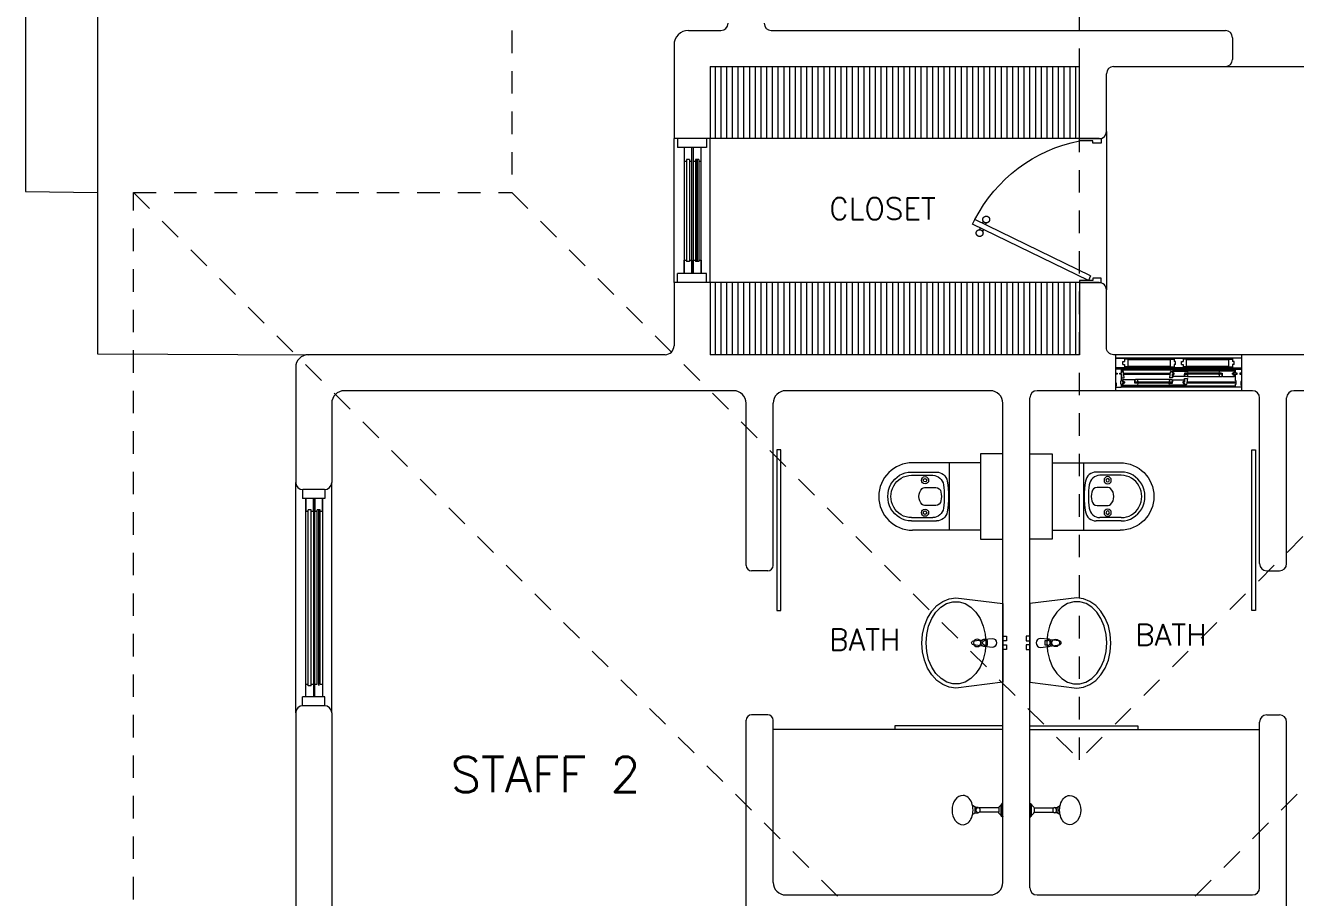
# Model space of a CAD drawing. Header units: metres. Extents: x -232 to 581, y 30 to 789.
# Drawn here: x 89.47 to 96.52, y 730.07 to 734.92 of the extents above; entities that cross this region are included whole.
import ezdxf

# ---------------------------------------------------------------- set-up
doc = ezdxf.new("R2010")
doc.units = ezdxf.units.M
doc.linetypes.add('CONTINU', pattern=[0])
doc.linetypes.add('HIDDEN2', pattern=[0.1875, 0.125, -0.0625])
for name, color, linetype, lineweight in [('A-DOOR', 35, 'Continuous', 5), ('A-WALL', 250, 'Continuous', 20), ('baños', 140, 'Continuous', 0), ('closets', 253, 'Continuous', 0), ('cristales', 131, 'Continuous', 0), ('piscina', 131, 'Continuous', 0), ('textos', 7, 'Continuous', 0)]:
    doc.layers.add(name, color=color, linetype=linetype, lineweight=lineweight)
doc.layers.add('PISO', color=7, linetype='Continuous', lineweight=5, true_color=0xe6e6e6)
doc.layers.add('Techos 1', color=7, linetype='HIDDEN2', lineweight=9, true_color=0x42391a)
doc.styles.get("Standard").update_dxf_attribs({"font": 'arial.ttf'})

# ---------------------------------------------------------------- blocks, each defined once
blk = doc.blocks.new('Fenton Bead')
at = {"color": 7}
blk.add_lwpolyline([(2.1, 12.5, -0.341999), (0.2, 11), (0, 10.7), (0, 1), (1, 0), (18, 0), (18, 0.5), (14.7, 12.9, 0.339454), (13.2, 14), (4.1, 14, 0.341999)], format="xyb", close=True, dxfattribs=at)
blk = doc.blocks.new('A$C6ca19f56')
at = {"layer": 'A-DOOR', "color": 7}
for p, q in [((0.7, 0.2), (0, 0.2)), ((0.0325, 0.12), (0, 0.12)), ((0, 0.12), (0, 0.097)), ((0.7, 0.12), (0, 0.12)), ((0, 0.097), (0.01, 0.097)), ((0.01, 0.091), (0, 0.091)), ((0, 0.091), (0, 0.0445)), ((0.01, 0.097), (0.01, 0.091)), ((0.024, 0.091), (0.024, 0.097)), ((0.024, 0.097), (0.034, 0.097)), ((0.034, 0.091), (0.024, 0.091)), ((0.034, 0.097), (0.0305, 0.097)), ((0.0305, 0.097), (0.0305, 0.091)), ((0.0305, 0.091), (0.034, 0.091)), ((0.034, 0.1185), (0.0325, 0.12)), ((0.034, 0.097), (0.034, 0.1185)), ((0.034, 0.1185), (0.034, 0.097)), ((0.0417, 0.1075), (0.034, 0.1075)), ((0.034, 0.0555), (0.034, 0.091)), ((0.034, 0.091), (0.034, 0.0715)), ((0.034, 0.0715), (0.049, 0.0715)), ((0.049, 0.0715), (0.0447, 0.1047)), ((0.301, 0.0715), (0.3053, 0.1047)), ((0.316, 0.0715), (0.301, 0.0715)), ((0.3083, 0.1075), (0.316, 0.1075)), ((0.316, 0.1075), (0.3175, 0.109)), ((0.316, 0.102), (0.316, 0.1075)), ((0.322, 0.102), (0.316, 0.102)), ((0.316, 0.097), (0.316, 0.0993)), ((0.316, 0.0993), (0.322, 0.0993)), ((0.326, 0.097), (0.316, 0.097)), ((0.316, 0.089), (0.316, 0.091)), ((0.316, 0.091), (0.326, 0.091)), ((0.322, 0.089), (0.316, 0.089)), ((0.316, 0.0805), (0.316, 0.0863)), ((0.316, 0.0863), (0.322, 0.0863)), ((0.3175, 0.079), (0.316, 0.0805)), ((0.316, 0.0805), (0.316, 0.0715)), ((0.3175, 0.109), (0.3981, 0.109)), ((0.3825, 0.079), (0.3175, 0.079)), ((0.322, 0.0993), (0.322, 0.102)), ((0.322, 0.0863), (0.322, 0.089)), ((0.326, 0.091), (0.326, 0.097)), ((0.384, 0.0805), (0.3825, 0.079)), ((0.4015, 0.098), (0.384, 0.098)), ((0.384, 0.098), (0.384, 0.0805)), ((0.384, 0.095), (0.389, 0.095)), ((0.384, 0.095), (0.389, 0.095)), ((0.389, 0.097), (0.395, 0.093)), ((0.389, 0.093), (0.395, 0.097)), ((0.3972, 0.078), (0.5788, 0.078)), ((0.3981, 0.109), (0.4, 0.1075)), ((0.5779, 0.109), (0.3981, 0.109)), ((0.4, 0.1075), (0.402, 0.0995)), ((0.402, 0.0985), (0.4015, 0.098)), ((0.402, 0.0995), (0.402, 0.0985)), ((0.576, 0.1075), (0.574, 0.0995)), ((0.574, 0.0995), (0.574, 0.0985)), ((0.574, 0.0985), (0.5745, 0.098)), ((0.5745, 0.098), (0.592, 0.098)), ((0.5779, 0.109), (0.576, 0.1075)), ((0.6585, 0.109), (0.5779, 0.109)), ((0.587, 0.097), (0.581, 0.093)), ((0.587, 0.093), (0.581, 0.097)), ((0.592, 0.095), (0.587, 0.095)), ((0.592, 0.095), (0.587, 0.095)), ((0.592, 0.098), (0.592, 0.0805)), ((0.592, 0.0805), (0.5935, 0.079)), ((0.5935, 0.079), (0.6585, 0.079)), ((0.65, 0.091), (0.65, 0.097)), ((0.65, 0.097), (0.66, 0.097)), ((0.66, 0.091), (0.65, 0.091)), ((0.654, 0.0993), (0.654, 0.102)), ((0.654, 0.102), (0.66, 0.102)), ((0.66, 0.0993), (0.654, 0.0993)), ((0.654, 0.0863), (0.654, 0.089)), ((0.654, 0.089), (0.66, 0.089)), ((0.66, 0.0863), (0.654, 0.0863)), ((0.66, 0.1075), (0.6585, 0.109)), ((0.6585, 0.079), (0.66, 0.0805)), ((0.66, 0.102), (0.66, 0.1075)), ((0.66, 0.097), (0.66, 0.0993)), ((0.66, 0.089), (0.66, 0.091)), ((0.66, 0.0805), (0.66, 0.0863)), ((0.666, 0.1185), (0.6675, 0.12)), ((0.666, 0.097), (0.666, 0.1185)), ((0.676, 0.097), (0.666, 0.097)), ((0.666, 0.0555), (0.666, 0.091)), ((0.666, 0.091), (0.676, 0.091)), ((0.6675, 0.12), (0.7, 0.12)), ((0.676, 0.091), (0.676, 0.097)), ((0.7, 0.097), (0.69, 0.097)), ((0.69, 0.097), (0.69, 0.091)), ((0.69, 0.091), (0.7, 0.091)), ((0.7, 0.12), (0.7, 0.097)), ((0.7, 0.091), (0.7, 0.0505)), ((0, 0.0445), (0.004, 0.0445)), ((0.004, 0.0255), (0, 0.0255)), ((0, 0.0255), (0, 0.0215)), ((0, 0.0215), (0.0015, 0.02)), ((0.7, 0), (0, 0)), ((0.0015, 0.02), (0.0325, 0.02)), ((0.004, 0.0445), (0.004, 0.0255)), ((0.03, 0.0365), (0.03, 0.0555)), ((0.03, 0.0555), (0.034, 0.0555)), ((0.034, 0.0365), (0.03, 0.0365)), ((0.0325, 0.02), (0.034, 0.0215)), ((0.6675, 0.02), (0.0325, 0.02)), ((0.034, 0.0215), (0.034, 0.0365)), ((0.0415, 0.061), (0.04, 0.0595)), ((0.04, 0.0595), (0.04, 0.0537)), ((0.04, 0.0537), (0.046, 0.0537)), ((0.046, 0.051), (0.04, 0.051)), ((0.04, 0.051), (0.04, 0.049)), ((0.04, 0.049), (0.05, 0.049)), ((0.05, 0.043), (0.04, 0.043)), ((0.04, 0.043), (0.04, 0.0407)), ((0.04, 0.0407), (0.046, 0.0407)), ((0.046, 0.038), (0.04, 0.038)), ((0.04, 0.038), (0.04, 0.0325)), ((0.04, 0.0325), (0.0415, 0.031)), ((0.1065, 0.061), (0.0415, 0.061)), ((0.0415, 0.031), (0.1221, 0.031)), ((0.046, 0.0537), (0.046, 0.051)), ((0.046, 0.0407), (0.046, 0.038)), ((0.05, 0.049), (0.05, 0.043)), ((0.108, 0.0595), (0.1065, 0.061)), ((0.108, 0.042), (0.108, 0.0595)), ((0.108, 0.045), (0.113, 0.045)), ((0.108, 0.045), (0.113, 0.045)), ((0.1255, 0.042), (0.108, 0.042)), ((0.113, 0.043), (0.119, 0.047)), ((0.113, 0.047), (0.119, 0.043)), ((0.3028, 0.062), (0.1212, 0.062)), ((0.1221, 0.031), (0.124, 0.0325)), ((0.1221, 0.031), (0.3019, 0.031)), ((0.124, 0.0325), (0.126, 0.0405)), ((0.126, 0.0415), (0.1255, 0.042)), ((0.126, 0.0405), (0.126, 0.0415)), ((0.298, 0.0415), (0.2985, 0.042)), ((0.298, 0.0405), (0.298, 0.0415)), ((0.3, 0.0325), (0.298, 0.0405)), ((0.2985, 0.042), (0.316, 0.042)), ((0.3019, 0.031), (0.3, 0.0325)), ((0.3825, 0.031), (0.3019, 0.031)), ((0.311, 0.043), (0.305, 0.047)), ((0.311, 0.047), (0.305, 0.043)), ((0.316, 0.045), (0.311, 0.045)), ((0.316, 0.045), (0.311, 0.045)), ((0.316, 0.0595), (0.3175, 0.061)), ((0.316, 0.042), (0.316, 0.0595)), ((0.3175, 0.061), (0.3825, 0.061)), ((0.384, 0.049), (0.374, 0.049)), ((0.374, 0.049), (0.374, 0.043)), ((0.374, 0.043), (0.384, 0.043)), ((0.384, 0.0537), (0.378, 0.0537)), ((0.378, 0.0537), (0.378, 0.051)), ((0.378, 0.051), (0.384, 0.051)), ((0.384, 0.0407), (0.378, 0.0407)), ((0.378, 0.0407), (0.378, 0.038)), ((0.378, 0.038), (0.384, 0.038)), ((0.3825, 0.061), (0.384, 0.0595)), ((0.384, 0.0325), (0.3825, 0.031)), ((0.384, 0.0595), (0.384, 0.0685)), ((0.384, 0.0685), (0.399, 0.0685)), ((0.384, 0.0595), (0.384, 0.0537)), ((0.384, 0.051), (0.384, 0.049)), ((0.384, 0.043), (0.384, 0.0407)), ((0.384, 0.038), (0.384, 0.0325)), ((0.3917, 0.0325), (0.384, 0.0325)), ((0.399, 0.0685), (0.3947, 0.0353)), ((0.67, 0.0555), (0.666, 0.0555)), ((0.666, 0.0215), (0.666, 0.0365)), ((0.666, 0.0365), (0.67, 0.0365)), ((0.6675, 0.02), (0.666, 0.0215)), ((0.6985, 0.02), (0.6675, 0.02)), ((0.67, 0.0365), (0.67, 0.0555)), ((0.7, 0.0505), (0.696, 0.0505)), ((0.696, 0.0505), (0.696, 0.0315)), ((0.696, 0.0315), (0.7, 0.0315)), ((0.7, 0.0215), (0.6985, 0.02)), ((0.7, 0.0315), (0.7, 0.0215))]:
    blk.add_line(p, q, dxfattribs=at)
at = {"layer": 'A-DOOR', "extrusion": (0, 0, -1)}
for p, q in [((0.7, 0.18), (0, 0.18)), ((0.0413, 0.1622), (0.05, 0.1622)), ((0.0413, 0.1448), (0.0413, 0.1622)), ((0.0413, 0.1448), (0.05, 0.1448)), ((0.3337, 0.1622), (0.325, 0.1622)), ((0.3337, 0.1448), (0.325, 0.1448)), ((0.3337, 0.1448), (0.3337, 0.1622)), ((0.3663, 0.1622), (0.375, 0.1622)), ((0.3663, 0.1448), (0.3663, 0.1622)), ((0.3663, 0.1448), (0.375, 0.1448)), ((0.6587, 0.1622), (0.65, 0.1622)), ((0.6587, 0.1448), (0.65, 0.1448)), ((0.6587, 0.1448), (0.6587, 0.1622)), ((0, 0.127), (0.7, 0.127))]:
    blk.add_line(p, q, dxfattribs=at)
at = {"layer": 'A-DOOR'}
for p, q in [((0.07, 0.175), (0.05, 0.175)), ((0.07, 0.132), (0.07, 0.175)), ((0.305, 0.1711), (0.07, 0.1711)), ((0.07, 0.1359), (0.07, 0.1711)), ((0.305, 0.132), (0.305, 0.175)), ((0.305, 0.175), (0.325, 0.175)), ((0.305, 0.1359), (0.305, 0.1711)), ((0.395, 0.175), (0.375, 0.175)), ((0.395, 0.132), (0.395, 0.175)), ((0.63, 0.1711), (0.395, 0.1711)), ((0.395, 0.1359), (0.395, 0.1711)), ((0.63, 0.132), (0.63, 0.175)), ((0.63, 0.175), (0.65, 0.175)), ((0.63, 0.1359), (0.63, 0.1711)), ((0.07, 0.132), (0.05, 0.132)), ((0.07, 0.1359), (0.305, 0.1359)), ((0.305, 0.132), (0.325, 0.132)), ((0.395, 0.132), (0.375, 0.132)), ((0.395, 0.1359), (0.63, 0.1359)), ((0.63, 0.132), (0.65, 0.132))]:
    blk.add_line(p, q, dxfattribs=at)
at = {"layer": 'A-DOOR', "color": 9, "true_color": 0xc7c8ca}
for p, q in [((0.325, 0.175), (0.07, 0.175)), ((0.63, 0.175), (0.375, 0.175)), ((0.07, 0.132), (0.325, 0.132)), ((0.375, 0.132), (0.63, 0.132))]:
    blk.add_line(p, q, dxfattribs=at)
at = {"layer": 'A-DOOR', "color": 8}
for p, q in [((0.666, 0.114), (0.034, 0.114)), ((0.0457, 0.097), (0.3043, 0.097)), ((0.0465, 0.091), (0.3035, 0.091)), ((0.666, 0.026), (0.034, 0.026)), ((0.3957, 0.043), (0.67, 0.043)), ((0.3965, 0.049), (0.67, 0.049))]:
    blk.add_line(p, q, dxfattribs=at)
at = {"layer": 'A-DOOR', "extrusion": (0, 0, -1)}
for points in [[(0, 0.18), (-0.05, 0.18), (-0.05, 0.1622)], [(-0.05, 0.1448), (-0.05, 0.127), (0, 0.127)], [(-0.325, 0.18), (-0.375, 0.18), (-0.375, 0.1622)], [(-0.375, 0.18), (-0.325, 0.18), (-0.325, 0.1622)], [(-0.375, 0.1448), (-0.375, 0.127), (-0.325, 0.127)], [(-0.325, 0.1448), (-0.325, 0.127), (-0.375, 0.127)], [(-0.7, 0.18), (-0.65, 0.18), (-0.65, 0.1622)], [(-0.65, 0.1448), (-0.65, 0.127), (-0.7, 0.127)]]:
    blk.add_lwpolyline(points, dxfattribs=at)
at = {"layer": 'A-DOOR', "color": 7}
for points in [[(0.384, 0.095), (0.389, 0.095), (0.389, 0.095), (0.384, 0.095)], [(0.587, 0.093), (0.389, 0.093), (0.389, 0.097), (0.587, 0.097)], [(0.587, 0.097), (0.389, 0.097), (0.389, 0.093), (0.587, 0.093)], [(0.389, 0.097), (0.395, 0.097), (0.395, 0.093), (0.389, 0.093)], [(0.4015, 0.098), (0.3895, 0.098), (0.3895, 0.097), (0.4015, 0.097)], [(0.4015, 0.093), (0.3895, 0.093), (0.3895, 0.092), (0.4015, 0.092)], [(0.395, 0.097), (0.4, 0.097), (0.4, 0.093), (0.395, 0.093)], [(0.5745, 0.098), (0.5865, 0.098), (0.5865, 0.097), (0.5745, 0.097)], [(0.5745, 0.093), (0.5865, 0.093), (0.5865, 0.092), (0.5745, 0.092)], [(0.581, 0.097), (0.576, 0.097), (0.576, 0.093), (0.581, 0.093)], [(0.587, 0.097), (0.581, 0.097), (0.581, 0.093), (0.587, 0.093)], [(0.592, 0.095), (0.587, 0.095), (0.587, 0.095), (0.592, 0.095)], [(0.108, 0.045), (0.113, 0.045), (0.113, 0.045), (0.108, 0.045)], [(0.113, 0.043), (0.119, 0.043), (0.119, 0.047), (0.113, 0.047)], [(0.113, 0.047), (0.311, 0.047), (0.311, 0.043), (0.113, 0.043)], [(0.113, 0.043), (0.311, 0.043), (0.311, 0.047), (0.113, 0.047)], [(0.1255, 0.047), (0.1135, 0.047), (0.1135, 0.048), (0.1255, 0.048)], [(0.1255, 0.042), (0.1135, 0.042), (0.1135, 0.043), (0.1255, 0.043)], [(0.119, 0.043), (0.124, 0.043), (0.124, 0.047), (0.119, 0.047)], [(0.2985, 0.047), (0.3105, 0.047), (0.3105, 0.048), (0.2985, 0.048)], [(0.2985, 0.042), (0.3105, 0.042), (0.3105, 0.043), (0.2985, 0.043)], [(0.305, 0.043), (0.3, 0.043), (0.3, 0.047), (0.305, 0.047)], [(0.311, 0.043), (0.305, 0.043), (0.305, 0.047), (0.311, 0.047)], [(0.316, 0.045), (0.311, 0.045), (0.311, 0.045), (0.316, 0.045)]]:
    blk.add_lwpolyline(points, close=True, dxfattribs=at)
for centre, start, end in [((0.0417, 0.1045), 4.28912, 90.00148), ((0.3083, 0.1045), 89.99852, 175.71088), ((0.3917, 0.0355), 269.99852, 355.71088)]:
    blk.add_arc(centre, 0.003, start, end, dxfattribs=at)
at = {"layer": 'cristales', "const_width": 0.004}
for points in [[(0.576, 0.095), (0.4, 0.095)], [(0.124, 0.045), (0.3, 0.045)]]:
    blk.add_lwpolyline(points, dxfattribs=at)
at = {"layer": 'A-DOOR', "color": 7, "yscale": 0.001000000023175567, "zscale": 0.001000000023175567, "rotation": 180}
for p, xscale in [((0.384, 0.092), -0.001000000023175567), ((0.592, 0.092), 0.001000000023175567)]:
    blk.add_blockref('Fenton Bead', p, dxfattribs=dict(at, xscale=xscale))
at = {"layer": 'A-DOOR', "color": 7, "yscale": 0.001000000023175567, "zscale": 0.001000000023175567}
for p, xscale in [((0.108, 0.048), 0.001000000023175567), ((0.316, 0.048), -0.001000000023175567)]:
    blk.add_blockref('Fenton Bead', p, dxfattribs=dict(at, xscale=xscale))
blk = doc.blocks.new('A$C95be60c7')
at = {"layer": 'A-DOOR'}
for p, q in [((0.4752, 0.7426), (0.4497, 0.7302)), ((0.762, 0.0876), (0.4497, 0.7302)), ((0.7875, 0.1), (0.4752, 0.7426)), ((0.4958, 0.7003), (0.506, 0.7052)), ((0.4703, 0.6879), (0.4601, 0.6829)), ((0.4785, 0.671), (0.4683, 0.666)), ((0.504, 0.6833), (0.5143, 0.6883)), ((0.762, 0.0876), (0.7875, 0.1))]:
    blk.add_line(p, q, dxfattribs=at)
for points in [[(0, 0.03), (0.025, 0.03), (0.025, 0.075), (0.0125, 0.075), (0.0125, 0.15), (0, 0.15), (0, 0.03)], [(0.8, 0.03), (0.775, 0.03), (0.775, 0.075), (0.7875, 0.075), (0.7875, 0.15), (0.8, 0.15), (0.8, 0.03)]]:
    blk.add_lwpolyline(points, dxfattribs=at)
blk.add_arc((0.8309, -0.0119), 0.8343, 117.18736, 168.8099, dxfattribs=at)
for points in [[(0.506, 0.7039), (0.506, 0.709), (0.511, 0.7177), (0.5198, 0.7227), (0.5298, 0.7227), (0.5386, 0.7177), (0.5436, 0.7089), (0.5436, 0.6989), (0.5386, 0.6901), (0.5298, 0.6851), (0.5197, 0.6851), (0.511, 0.6901), (0.506, 0.6989), (0.506, 0.7039)], [(0.4307, 0.6673), (0.4307, 0.6724), (0.4358, 0.6811), (0.4445, 0.6861), (0.4546, 0.6861), (0.4633, 0.6811), (0.4684, 0.6724), (0.4683, 0.6623), (0.4633, 0.6535), (0.4546, 0.6485), (0.4445, 0.6485), (0.4357, 0.6536), (0.4307, 0.6623), (0.4307, 0.6673)]]:
    blk.add_open_spline(points, degree=2, dxfattribs=at)
blk = doc.blocks.new('A$C013342c3')
at = {"layer": 'baños', "linetype": 'Continuous'}
for p, q in [((0.1327, 0.0959, -0.0887), (0.1145, 0.106, -0.1376)), ((0.1447, 0.0959, -0.0497), (0.127, 0.0959, -0.0497)), ((0.127, 0.0959, -0.0497), (0.127, 0.0667, -0.0497)), ((0.2591, 0.0932, -0.0114), (0.1506, 0.0931, -0.0549)), ((0.2592, 0.0984, -1.0732), (0.2591, 0.0932, -0.0114)), ((0.2591, 0.0932, -0.0114), (0.2591, 0.0693, -0.0113)), ((0.2731, 0.1112), (0.2592, 0.0984, -1.0732)), ((0.2775, 0.1152), (0.2731, 0.1152)), ((0.2731, 0.1152), (0.2731, 0.1112)), ((0.2731, 0.0513), (0.2731, 0.1112)), ((0.2821, 0.1176), (0.2775, 0.1176)), ((0.2775, 0.1176), (0.2775, 0.1152)), ((0.2775, 0.1152), (0.2775, 0.0473)), ((0.2821, 0.1163), (0.2821, 0.1176)), ((0.2821, 0.0462), (0.2821, 0.1163)), ((0.1305, 0.0667, -0.0849), (0.1145, 0.0578, -0.1376)), ((0.127, 0.0667, -0.0497), (0.1446, 0.0667, -0.0497)), ((0.2591, 0.0693, -0.0114), (0.1506, 0.0694, -0.0549)), ((0.2592, 0.0642, -1.0732), (0.2591, 0.0693, -0.0114)), ((0.2731, 0.0513), (0.2592, 0.0642, -1.0732)), ((0.2731, 0.0473), (0.2731, 0.0513)), ((0.2775, 0.0473), (0.2731, 0.0473)), ((0.2775, 0.0449), (0.2775, 0.0473)), ((0.2821, 0.0449), (0.2775, 0.0449)), ((0.2821, 0.0462), (0.2821, 0.0449))]:
    blk.add_line(p, q, dxfattribs=at)
for ratio, start_param, end_param in [(0.757088, 3.141593, 6.283185), (0.681889, 0, 3.141593)]:
    blk.add_ellipse((0.0615, 0.0812, -0.1376), major_axis=(-0.0002, -0.0812), ratio=ratio, start_param=start_param, end_param=end_param, dxfattribs=at)
blk.add_ellipse((0.1447, 0.0813, -0.0497), major_axis=(0, -0.0146), ratio=0.718224, dxfattribs=at)
blk = doc.blocks.new('A$Cbbaa2d29')
at = {"layer": 'baños'}
for p, q in [((0.0499, 0.1234), (0.0499, 0.5009)), ((0.1017, 0.5075), (0.1017, 0.3676)), ((0.1199, 0.5075), (0.1199, 0.3887)), ((0.3549, 0.5075), (0.3549, 0.3887)), ((0.373, 0.5075), (0.373, 0.3676)), ((0.4249, 0.1234), (0.4249, 0.5009)), ((0.1881, 0.3727), (0.1881, 0.434)), ((0.2866, 0.434), (0.2866, 0.3727)), ((0.4249, 0.2984), (0.0499, 0.2984))]:
    blk.add_line(p, q, dxfattribs=at)
blk.add_lwpolyline([(0, 0.1234), (0, 0), (0.4747, 0), (0.4747, 0.1234)], close=True, dxfattribs=at)
for centre, radius in [((0.1474, 0.4318), 0.0201), ((0.1474, 0.4318), 0.00947), ((0.3274, 0.4318), 0.0201), ((0.3274, 0.4318), 0.00947)]:
    blk.add_circle(centre, radius, dxfattribs=at)
blk.add_arc((0.2374, 0.5009), 0.1875, 0, 180, dxfattribs=at)
at = {"layer": 'baños', "extrusion": (0, 0, -1)}
for centre, major_axis, ratio, start_param, end_param in [((0.2374, 0.5075), (-0.1356, 0), 0.964958, 0, 3.141593), ((0.2374, 0.5075), (-0.1175, 0), 0.964958, 0, 3.141593), ((0.2084, 0.434), (-0.0203, 0), 0.98668, 0, 0.757183), ((0.2374, 0.407), (0.0601, 0), 0.98668, 3.898776, 5.526002), ((0.2663, 0.434), (0.0203, 0), 0.98668, -0.757183, 0), ((0.1639, 0.3676), (0.0622, 0), 0.964958, 1.761771, 3.141593), ((0.182, 0.3887), (0.0622, 0), 0.964958, 1.721071, 3.141593), ((0.2185, 0.3727), (0.0304, 0), 0.98668, 1.75053, 3.141593), ((0.2562, 0.3727), (0.0304, 0), 0.98668, 0, 1.391062), ((0.2927, 0.3887), (-0.0622, 0), 0.964958, 3.141593, 4.562115), ((0.3108, 0.3676), (0.0622, 0), 0.964958, 0, 1.379822), ((0.2374, 0.7342), (0.4491, 0), 0.964958, 1.379822, 1.761771), ((0.2374, 0.7413), (-0.4317, 0), 0.964958, 4.562115, 4.862663), ((0.2374, 0.4749), (0.1357, 0), 0.98668, 1.391062, 1.75053)]:
    blk.add_ellipse(centre, major_axis=major_axis, ratio=ratio, start_param=start_param, end_param=end_param, dxfattribs=at)
blk = doc.blocks.new('Basin 22')
at = {"layer": 'baños'}
for p, q in [((-218.5, 0), (-250.6, -260.4)), ((218.5, 0), (-218.5, 0)), ((-10.5, 20), (-37.5, 20)), ((-37.5, 20), (-37.5, 0)), ((-37.5, 0), (-10.5, 0)), ((-10.5, 0), (-10.5, 20)), ((37.5, 20), (10.5, 20)), ((10.5, 20), (10.5, 0)), ((10.5, 0), (37.5, 0)), ((37.5, 0), (37.5, 20)), ((250, -260.4), (218.5, 0)), ((-218.4, -0.4), (-218.5, -0.4)), ((-218.4, -0.4), (-218.5, -0.4)), ((-25, -59.4), (-21, -101.4)), ((21, -101.4), (25, -59.4)), ((218.5, -0.4), (218.4, -0.4)), ((218.5, -0.4), (218.4, -0.4)), ((-134.7, -126.2), (-170.3, -149.4)), ((-93.2, -108.9), (-134.7, -126.2)), ((-47.6, -98.2), (-93.2, -108.9)), ((0, -94.6), (-47.6, -98.2)), ((-17.7, -110.9), (-11.1, -163.8)), ((-13.6, -99.2), (-13.6, -84.3)), ((-13.6, -84.3), (13.6, -84.3)), ((47.6, -98.2), (0, -94.6)), ((11.1, -163.8), (17.7, -110.9)), ((13.6, -84.3), (13.6, -99.2)), ((93.2, -108.9), (47.6, -98.2)), ((134.7, -126.2), (93.2, -108.9)), ((170.3, -149.4), (134.7, -126.2)), ((-218, -209.2), (-227.9, -243.1)), ((-198.5, -177.5), (-218, -209.2)), ((-170.3, -149.4), (-198.5, -177.5)), ((198.5, -177.5), (170.3, -149.4)), ((218, -209.2), (198.5, -177.5)), ((227.9, -243.1), (218, -209.2)), ((-250.6, -260.4), (-245.8, -297.4)), ((-227.9, -243.1), (-227.9, -277.8)), ((-227.9, -277.8), (-218, -311.7)), ((218, -311.7), (227.9, -277.8)), ((227.9, -277.8), (227.9, -243.1)), ((244.6, -297.4), (249.4, -260.4)), ((-245.8, -297.4), (-231.6, -333)), ((-231.6, -333), (-208.5, -365.7)), ((-218, -311.7), (-198.5, -343.4)), ((-198.5, -343.4), (-170.3, -371.4)), ((170.3, -371.4), (198.5, -343.4)), ((198.5, -343.4), (218, -311.7)), ((207.3, -365.7), (230.4, -333)), ((230.4, -333), (244.6, -297.4)), ((-208.5, -365.7), (-177.4, -394.5)), ((-177.4, -394.5), (-139.5, -418.1)), ((-170.3, -371.4), (-134.7, -394.6)), ((-139.5, -418.1), (-96.3, -435.6)), ((-134.7, -394.6), (-93.2, -412)), ((-93.2, -412), (-47.6, -422.7)), ((-47.6, -422.7), (0, -426.3)), ((0, -426.3), (47.6, -422.7)), ((47.6, -422.7), (93.2, -412)), ((93.2, -412), (134.7, -394.6)), ((95.1, -435.6), (138.3, -418.1)), ((134.7, -394.6), (170.3, -371.4)), ((138.3, -418.1), (176.2, -394.5)), ((176.2, -394.5), (207.3, -365.7)), ((-96.3, -435.6), (-49.4, -446.4)), ((-49.4, -446.4), (-0.6, -450)), ((-0.6, -450), (48.2, -446.4)), ((48.2, -446.4), (95.1, -435.6))]:
    blk.add_line(p, q, dxfattribs=at)
blk.add_circle((0, -142.6), 21, dxfattribs=at)
for centre, radius, start, end in [((0, -59.4), 25, 0, 180), ((0, -99.5), 21.1, 185.16961, 212.77103), ((0, -99.5), 21.1, 212.77103, 327.22897), ((0, -99.2), 13.6, 180, 0), ((0, -99.5), 21.1, 327.22897, 354.83039), ((0, -162.4), 11.2, 187.13892, 352.86108)]:
    blk.add_arc(centre, radius, start, end, dxfattribs=at)
blk = doc.blocks.new('27.11.2025 LN09 1ER NIVEL')
at = {"layer": 'closets', "true_color": 0x000000, "transparency": 33554687}
h = blk.add_hatch(dxfattribs=at)
h.set_pattern_fill('LINE', color=18, scale=0.01, angle=90)
h.set_pattern_definition([(90, (62.180153, 284.703345), (-0.03175, 2e-18), [])])
h.paths.add_polyline_path([(170.0838, 99.2441), (172.1333, 99.2441), (172.1333, 98.8441), (170.0838, 98.8441)])
h = blk.add_hatch(dxfattribs=at)
h.set_pattern_fill('LINE', color=18, scale=0.01, angle=90)
h.set_pattern_definition([(90, (62.180153, 283.503384), (-0.03175, 2e-18), [])])
h.paths.add_polyline_path([(170.0833, 98.0441), (172.1338, 98.0441), (172.1338, 97.6441), (170.0833, 97.6441)])
at = {"layer": 'A-DOOR', "color": 18, "true_color": 0x000000}
for p, q in [((169.8838, 98.0441), (169.8838, 98.8441)), ((169.9038, 98.8441), (169.9038, 98.7941)), ((170.0638, 98.8441), (170.0638, 98.7941)), ((170.0838, 98.0441), (170.0838, 98.8441)), ((170.0638, 98.7941), (169.9038, 98.7941)), ((169.9402, 98.7941), (169.9402, 98.0941)), ((169.9832, 98.0941), (169.9832, 98.7941)), ((169.9908, 98.7941), (169.9908, 98.0941)), ((170.0338, 98.0941), (170.0338, 98.7941)), ((169.953, 98.7273), (169.953, 98.1609)), ((169.9704, 98.7273), (169.953, 98.7273)), ((169.9704, 98.7273), (169.9704, 98.1609)), ((170.0036, 98.7273), (170.0036, 98.1609)), ((170.021, 98.7273), (170.0036, 98.7273)), ((170.021, 98.7273), (170.021, 98.1609)), ((169.9704, 98.1609), (169.953, 98.1609)), ((170.021, 98.1609), (170.0036, 98.1609)), ((170.0638, 98.0941), (169.9038, 98.0941)), ((169.9038, 98.0441), (169.9038, 98.0941)), ((170.0638, 98.0441), (170.0638, 98.0941)), ((167.8213, 96.8948), (167.8213, 96.8448)), ((167.9453, 96.8948), (167.9453, 96.8448)), ((167.9453, 96.8448), (167.8213, 96.8448)), ((167.8397, 95.7448), (167.8397, 96.8448)), ((167.8827, 96.8448), (167.8827, 95.7448)), ((167.8903, 95.7448), (167.8903, 96.8448)), ((167.9333, 96.8448), (167.9333, 95.7448)), ((167.8525, 95.8061), (167.8525, 96.7835)), ((167.8699, 96.7835), (167.8525, 96.7835)), ((167.8699, 95.8061), (167.8699, 96.7835)), ((167.9031, 95.8148), (167.9031, 96.7835)), ((167.9205, 96.7835), (167.9031, 96.7835)), ((167.9205, 95.8148), (167.9205, 96.7835)), ((167.9453, 95.7448), (167.8213, 95.7448)), ((167.8213, 95.6948), (167.8213, 95.7448)), ((167.8699, 95.8061), (167.8525, 95.8061)), ((167.9453, 95.6948), (167.9453, 95.7448))]:
    blk.add_line(p, q, dxfattribs=at)
for points in [[(169.9704, 98.7189), (169.9832, 98.7189), (169.9832, 98.7941), (169.9402, 98.7941), (169.9402, 98.7189), (169.953, 98.7189)], [(170.021, 98.7189), (170.0338, 98.7189), (170.0338, 98.7941), (169.9908, 98.7941), (169.9908, 98.7189), (170.0036, 98.7189)], [(169.9704, 98.1696), (169.9832, 98.1696), (169.9832, 98.0941), (169.9402, 98.0941), (169.9402, 98.1696), (169.953, 98.1696)], [(170.021, 98.1696), (170.0338, 98.1696), (170.0338, 98.0941), (169.9908, 98.0941), (169.9908, 98.1696), (170.0036, 98.1696)], [(167.8699, 96.7748), (167.8827, 96.7748), (167.8827, 96.8448), (167.8397, 96.8448), (167.8397, 96.7748), (167.8525, 96.7748)], [(167.9205, 96.7748), (167.9333, 96.7748), (167.9333, 96.8448), (167.8903, 96.8448), (167.8903, 96.7748), (167.9031, 96.7748)], [(167.8699, 95.8148), (167.8827, 95.8148), (167.8827, 95.7448), (167.8397, 95.7448), (167.8397, 95.8148), (167.8525, 95.8148)], [(167.9205, 95.8148), (167.9333, 95.8148), (167.9333, 95.7448), (167.8903, 95.7448), (167.8903, 95.8148), (167.9031, 95.8148)]]:
    blk.add_lwpolyline(points, dxfattribs=at)
for points in [[(170.4763, 97.1156), (170.4546, 97.1156), (170.4546, 96.2236), (170.4763, 96.2236)], [(173.0903, 97.1156), (173.112, 97.1156), (173.112, 96.2236), (173.0903, 96.2236)]]:
    blk.add_lwpolyline(points, close=True, dxfattribs=at)
at = {"layer": 'A-WALL', "color": 18, "true_color": 0x000000}
for p, q in [((169.9638, 99.4441), (170.1438, 99.4441)), ((170.4238, 99.4441), (172.9438, 99.4441)), ((172.9838, 99.4041), (172.9838, 99.2841)), ((169.8838, 99.3641), (169.8838, 98.8441)), ((170.0838, 99.2441), (172.1338, 99.2441)), ((170.0838, 99.2441), (170.0838, 98.8441)), ((172.1338, 98.8441), (172.1338, 99.2441)), ((172.2838, 98.8841), (172.2838, 99.2041)), ((172.3238, 99.2441), (172.9438, 99.2441)), ((170.0838, 98.8441), (169.8838, 98.8441)), ((172.2438, 98.8441), (172.1338, 98.8441)), ((169.8838, 98.0441), (169.8838, 97.6941)), ((170.0838, 98.0441), (169.8838, 98.0441)), ((170.0838, 98.0441), (170.0838, 97.6441)), ((169.8338, 97.6441), (167.8538, 97.6441)), ((172.3338, 97.6441), (172.3338, 97.4441)), ((173.0338, 97.6441), (173.0338, 97.4441)), ((167.7838, 97.5741), (167.7838, 96.9348)), ((170.2138, 97.4441), (168.0538, 97.4441)), ((171.6388, 97.4441), (170.5038, 97.4441)), ((172.3338, 97.4441), (171.8988, 97.4441)), ((173.0938, 97.4441), (173.0338, 97.4441)), ((173.5838, 97.4441), (173.3238, 97.4441)), ((167.9838, 97.3741), (167.9838, 96.9348)), ((170.2838, 96.4741), (170.2838, 97.3741)), ((170.4338, 96.4741), (170.4338, 97.3741)), ((171.7088, 94.7141), (171.7088, 97.3741)), ((171.8588, 94.6841), (171.8588, 97.4041)), ((173.1338, 96.4841), (173.1338, 97.4041)), ((173.2838, 96.4841), (173.2838, 97.4041)), ((167.7838, 95.6548), (167.7838, 96.9348)), ((167.9438, 96.8948), (167.8238, 96.8948)), ((167.9838, 95.6548), (167.9838, 96.9348)), ((170.4038, 96.4441), (170.3138, 96.4441)), ((173.1738, 96.4441), (173.2438, 96.4441)), ((167.9438, 95.6948), (167.8238, 95.6948)), ((167.7838, 95.6548), (167.7838, 93.2341)), ((167.9838, 95.6548), (167.9838, 93.9941)), ((170.2838, 94.0341), (170.2838, 95.6141)), ((170.4038, 95.6441), (170.3138, 95.6441)), ((170.4338, 94.7141), (170.4338, 95.6141)), ((173.1338, 94.6841), (173.1338, 95.6041)), ((173.1738, 95.6441), (173.2438, 95.6441)), ((173.2838, 94.0341), (173.2838, 95.6041)), ((170.5038, 94.6441), (171.6388, 94.6441)), ((171.8988, 94.6441), (173.0938, 94.6441))]:
    blk.add_line(p, q, dxfattribs=at)
blk.add_lwpolyline([(172.6838, 97.6441), (172.3238, 97.6441, -0.414214), (172.2838, 97.6841), (172.2838, 98.0041, 0.414214), (172.2438, 98.0441), (172.1338, 98.0441), (172.1338, 97.6441), (170.0838, 97.6441)], format="xyb", dxfattribs=at)
blk.add_lwpolyline([(173.5838, 97.6441), (173.0338, 97.6441)], dxfattribs=at)
for centre, radius, start, end in [((170.1438, 99.4841), 0.04, 270, 360), ((170.4238, 99.4841), 0.04, 180, 270), ((169.9638, 99.3641), 0.08, 90, 180), ((172.9438, 99.4041), 0.04, 0, 90), ((172.9438, 99.2841), 0.04, 270, 0), ((172.3238, 99.2041), 0.04, 90, 180), ((172.2438, 98.8841), 0.04, 270, 360), ((167.8538, 97.5741), 0.07, 90, 180), ((169.8338, 97.6941), 0.05, 270, 360), ((168.0538, 97.3741), 0.07, 90, 180), ((170.2138, 97.3741), 0.07, 360, 90), ((170.5038, 97.3741), 0.07, 90, 180), ((171.6388, 97.3741), 0.07, 360, 90), ((171.8988, 97.4041), 0.04, 90, 180), ((173.0938, 97.4041), 0.04, 0, 90), ((173.3238, 97.4041), 0.04, 90, 180), ((167.8238, 96.9348), 0.04, 180, 270), ((167.9438, 96.9348), 0.04, 270, 0), ((170.3138, 96.4741), 0.03, 180, 270), ((170.4038, 96.4741), 0.03, 270, 360), ((173.1738, 96.4841), 0.04, 180, 270), ((173.2438, 96.4841), 0.04, 270, 360), ((167.8238, 95.6548), 0.04, 90, 180), ((167.9438, 95.6548), 0.04, 0, 90), ((170.3138, 95.6141), 0.03, 90, 180), ((170.4038, 95.6141), 0.03, 360, 90), ((173.1738, 95.6041), 0.04, 90, 180), ((173.2438, 95.6041), 0.04, 360, 90), ((170.5038, 94.7141), 0.07, 180, 270), ((171.6388, 94.7141), 0.07, 270, 360), ((171.8988, 94.6841), 0.04, 180, 270), ((173.0938, 94.6841), 0.04, 270, 0)]:
    blk.add_arc(centre, radius, start, end, dxfattribs=at)
at = {"layer": 'baños', "color": 18, "true_color": 0x000000}
for p, q in [((171.7088, 95.5631), (170.4338, 95.5631)), ((171.1088, 95.5831), (171.1088, 95.5631)), ((171.7088, 95.5831), (171.1088, 95.5831)), ((171.8588, 95.5831), (172.4588, 95.5831)), ((171.8588, 95.5631), (173.1338, 95.5631)), ((172.4588, 95.5831), (172.4588, 95.5631))]:
    blk.add_line(p, q, dxfattribs=at)
at = {"layer": 'closets', "color": 18, "true_color": 0x000000, "transparency": 33554687}
for p, q in [((172.1333, 98.8441), (170.0838, 98.8441)), ((172.1338, 98.0441), (170.0838, 98.0441))]:
    blk.add_line(p, q, dxfattribs=at)
at = {"layer": 'piscina', "color": 18, "true_color": 0x000000, "const_width": 0.01}
for points in [[(170.0123, 98.7273), (170.0123, 98.1609)], [(167.9118, 96.7835), (167.9118, 95.8061)]]:
    blk.add_lwpolyline(points, dxfattribs=at)
at = {"layer": 'PISO', "color": 18, "true_color": 0x000000}
for p, q in [((166.6837, 104.8441), (166.6837, 97.6484)), ((166.2837, 103.9441), (166.2837, 98.5495)), ((172.9438, 99.2441), (174.0738, 99.2441)), ((172.2838, 98.8841), (172.2838, 98.0041)), ((166.2837, 98.5495), (166.6837, 98.544)), ((166.6837, 97.6484), (167.8538, 97.6441))]:
    blk.add_line(p, q, dxfattribs=at)
at = {"layer": 'Techos 1', "color": 18, "true_color": 0x000000}
for p, q in [((172.1338, 95.3941), (172.1338, 107.0941)), ((168.9838, 103.9441), (168.9838, 98.544)), ((166.8838, 98.5441), (168.9838, 98.5441)), ((166.8838, 90.344), (166.8838, 98.544)), ((166.8838, 98.544), (170.9838, 94.4441)), ((168.9838, 98.544), (172.1338, 95.3941)), ((175.2838, 98.5441), (172.1338, 95.3941)), ((176.6838, 98.5441), (172.5838, 94.4441))]:
    blk.add_line(p, q, dxfattribs=at)
at = {"color": 18, "true_color": 0x000000}
blk.add_blockref('A$C6ca19f56', (172.3338, 97.4441), dxfattribs=at)
at = {"layer": 'A-DOOR', "color": 18, "true_color": 0x000000, "xscale": -1.000000000000002, "rotation": 90}
blk.add_blockref('A$C95be60c7', (172.2838, 98.8441), dxfattribs=at)
at = {"layer": 'baños', "color": 18, "true_color": 0x000000, "rotation": 90}
blk.add_blockref('A$Cbbaa2d29', (171.7087, 96.6194), dxfattribs=at)
at = {"layer": 'baños', "color": 18, "true_color": 0x000000, "xscale": -1, "rotation": 270}
blk.add_blockref('A$Cbbaa2d29', (171.8588, 96.6194), dxfattribs=at)
at = {"layer": 'baños', "color": 18, "true_color": 0x000000, "yscale": 0.001000000000057999}
for p, xscale, rotation in [((171.7088, 96.0441), -0.001000000000057999, 270.0521775938394), ((171.8588, 96.0441), 0.001000000000057999, 89.94782240616065)]:
    blk.add_blockref('Basin 22', p, dxfattribs=dict(at, xscale=xscale, rotation=rotation))
at = {"layer": 'baños', "color": 18, "linetype": 'CONTINU', "true_color": 0x000000}
blk.add_blockref('A$C013342c3', (171.4266, 95.034), dxfattribs=at)
at = {"layer": 'baños', "color": 18, "linetype": 'CONTINU', "true_color": 0x000000, "xscale": -1}
blk.add_blockref('A$C013342c3', (172.1409, 95.034), dxfattribs=at)
at = {"layer": 'textos', "color": 18, "true_color": 0x000000}
for s, insert, char_height, width, attachment_point in [('\\pxqc;{\\Fromans|c0;\\H0.8x;CLOSET\\H1.25x; }', (172.7434, 98.3948), 0.15, 3.404877, 9), ('\\pxqc;{\\Fromans|c0;\\H0.8x;BATH}', (172.6442, 96.0022), 0.15, 3.404877, 9), ('\\pxqc;{\\Fromans|c0;\\H0.8x;BATH}', (174.3435, 96.0287), 0.15, 3.404877, 9), ('{\\Fromans|c0; STAFF 2}', (168.5109, 95.2154), 0.195, 3.386779, 7)]:
    blk.add_mtext(s, dxfattribs=dict(at, insert=insert, char_height=char_height, width=width, attachment_point=attachment_point))

msp = doc.modelspace()

# ---------------------------------------------------------------- block references
at = {"color": 1}
msp.add_blockref('27.11.2025 LN09 1ER NIVEL', (-76.818, 635.4443), dxfattribs=at)

doc.saveas('drawing.dxf')
